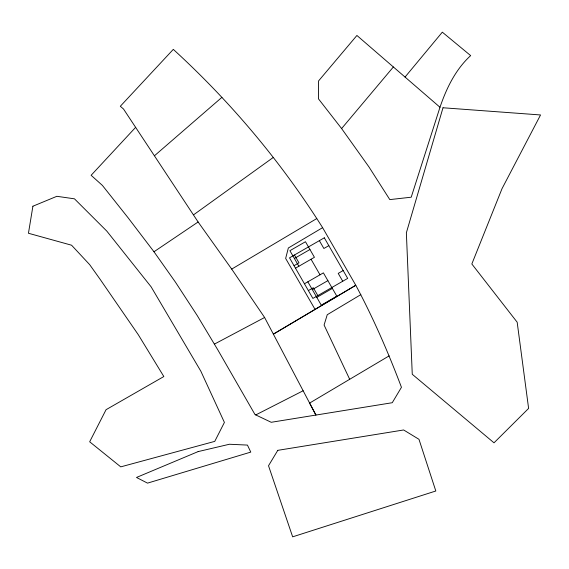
<?xml version="1.0" encoding="UTF-8"?>
<svg xmlns="http://www.w3.org/2000/svg" width="569" height="569" viewBox="0 0 569 569"><rect width="100%" height="100%" fill="white"/><g stroke="black" fill="none" stroke-linecap="round" stroke-linejoin="round"><path stroke-width="0.85" d="M439.986 107.264L356.912 35.463L318.59 80.905L318.476 98.857L341.606 128.558L368.975 166.959L389.808 199.605L411.216 197.201L439.986 107.264C446.473 88.209 455.584 69.397 470.663 55.613L442.319 32.163L405.036 77.064M341.606 128.558L393.364 66.971M135.664 127.307L91.125 175.295L102.406 185.423L128.153 217.856L153.979 251.761L175.494 282.217L197.294 315.653L217.842 349.914L255.012 414.573L271.214 422.29L392.254 402.717L401.451 387.311C388.264 352.439 373.385 318.163 355.796 285.275L322.609 227.657C281.136 161.859 230.673 101.858 173.303 49.368L120.322 106.261L123.523 109.028L198.119 221.981L231.704 269.101L264.606 317.488L315.93 415.078L309.607 403.08L389.125 355.888M154.519 155.721L221.896 97.349M193.702 214.726L273.333 157.407M153.979 251.761L198.119 221.981M360.824 294.642L327.246 314.721L324.081 325.034L349.693 379.303M231.704 269.101L316.755 218.567M322.609 227.657L288.348 247.984L285.652 258.44L315.07 309.401L273.369 334.152L355.796 285.275L315.07 309.401M294.386 258.475L309.949 249.514M294.031 265.687L298.981 262.835L294.465 254.997M328.825 245.644L323.882 248.497L319.358 240.651M295.482 268.205L314.429 257.295L305.468 241.733L289.906 250.694L298.867 266.256M304.443 283.767L323.391 272.857L336.841 296.193L321.279 305.162L307.836 281.819M308.37 290.588L313.32 287.736L317.836 295.581M343.171 270.545L338.221 273.397L342.737 281.242M312.317 289.6L327.879 280.638M316.798 297.381L332.36 288.412M214.357 344.138L264.606 317.488M255.766 414.929L303.142 390.761M311.044 259.244L320.006 274.806M32.902 206.22L28.45 233.262L71.573 245.211L89.653 264.621L100.101 279.272L138.303 334.736L163.836 376.536L106.062 409.687L89.667 441.786L120.756 466.865L214.755 441.38L224.406 422.418L200.85 371.216L151.112 286.819L106.837 231.142L74.461 198.823L56.857 196.305L32.902 206.22M443.002 107.769L406.366 232.792L412.262 374.274L494.006 442.824L528.608 408.414L517.171 322.21L471.836 263.98L502.029 188.652L540.55 114.959L443.002 107.769M277.786 450.342L268.518 465.748L292.658 536.837L435.818 490.997L418.976 439.311L403.641 429.972L277.786 450.342M324.309 237.806L289.514 257.842L312.886 298.433L347.687 278.39L324.309 237.806M198.14 451.594L136.496 477.462L147.513 483.131L250.773 452.099L247.451 445.086L229.428 444.247L198.14 451.594"/></g></svg>
